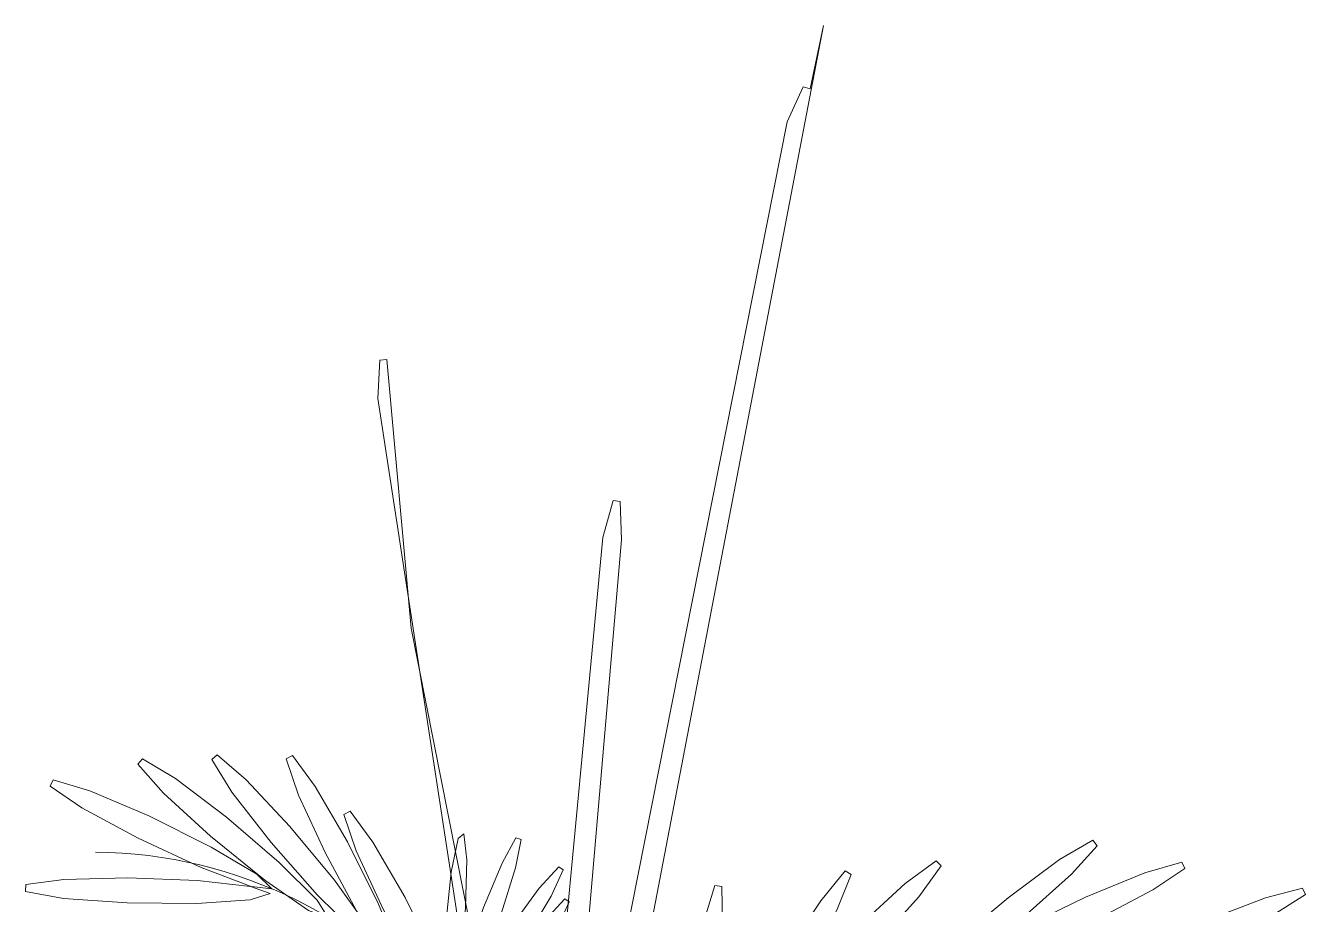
# Model space of a CAD drawing. Header units: inches. Extents: x 26.6 to 66.9, y -8.9 to 33.5.
# Drawn here: x 54.289 to 56.896, y 19.731 to 21.52 of the extents above; entities that cross this region are included whole.
import ezdxf

# ---------------------------------------------------------------- set-up
doc = ezdxf.new("R2010")
doc.units = ezdxf.units.IN
doc.header["$MEASUREMENT"] = 0
doc.layers.add('19', color=106, linetype='Continuous')
doc.layers.add('TREE E 1 75', color=9, linetype='Continuous', lineweight=5, transparency=0.6)

# ---------------------------------------------------------------- blocks, each defined once
blk = doc.blocks.new('A$C40756668')
at = {"layer": 'TREE E 1 75'}
for points in [[(1.7407, 7.9561, 0), (1.7385, 7.9987, 0), (1.7592, 8.1053, 0), (1.7962, 8.2421, 0), (2.251, 10.5388, 0), (2.2839, 10.6099, 0), (2.2977, 10.606, 0), (2.3249, 10.7345, 0), (1.8447, 8.2283, 0), (1.8038, 8.0926, 0), (1.765, 7.9911, 0), (1.7407, 7.9561, 0)], [(1.7334, 7.9872, 0), (1.7156, 8.0259, 0), (1.6953, 8.1326, 0), (1.6789, 8.2734, 0), (1.4174, 9.975, 0), (1.4216, 10.0532, 0), (1.4359, 10.0547, 0), (1.4853, 9.5074, 0), (1.7291, 8.2785, 0), (1.7414, 8.1373, 0), (1.743, 8.0287, 0), (1.7334, 7.9872, 0)], [(1.7316, 7.9879, 0), (1.7228, 8.0296, 0), (1.7265, 8.1381, 0), (1.7416, 8.279, 0), (1.8753, 9.692, 0), (1.8966, 9.7674, 0), (1.9108, 9.7657, 0), (1.9135, 9.6874, 0), (1.7916, 8.2729, 0), (1.7725, 8.1325, 0), (1.7501, 8.0262, 0), (1.7316, 7.9879, 0)], [(1.3158, 8.9174, 0), (1.276, 8.9326, 0), (1.1868, 8.9946, 0), (1.0766, 9.0838, 0), (0.9804, 9.1717, 0), (0.9286, 9.2305, 0), (0.9378, 9.2415, 0), (1.005, 9.2013, 0), (1.1089, 9.1225, 0), (1.2165, 9.0303, 0), (1.2936, 8.9538, 0), (1.3158, 8.9174, 0)], [(1.4076, 8.8665, 0), (1.3709, 8.8882, 0), (1.2935, 8.9644, 0), (1.1999, 9.0708, 0), (1.1199, 9.1737, 0), (1.0788, 9.2404, 0), (1.0897, 9.2497, 0), (1.1492, 9.1987, 0), (1.2383, 9.1036, 0), (1.3287, 8.9945, 0), (1.3918, 8.9061, 0), (1.4076, 8.8665, 0)], [(1.4667, 8.8032, 0), (1.4359, 8.8327, 0), (1.3776, 8.9243, 0), (1.3105, 9.0491, 0), (1.2557, 9.1674, 0), (1.2308, 9.2417, 0), (1.2435, 9.2483, 0), (1.2899, 9.1852, 0), (1.3553, 9.0724, 0), (1.4188, 8.9457, 0), (1.4603, 8.8454, 0), (1.4667, 8.8032, 0)], [(1.2014, 8.9766, 0), (1.1591, 8.9817, 0), (1.0575, 9.0201, 0), (0.929, 9.0798, 0), (0.8142, 9.1416, 0), (0.7497, 9.186, 0), (0.7559, 9.199, 0), (0.8309, 9.1763, 0), (0.9508, 9.1252, 0), (1.0776, 9.0619, 0), (1.1711, 9.0065, 0), (1.2014, 8.9766, 0)], [(1.5841, 8.6897, 0), (1.5533, 8.7192, 0), (1.4951, 8.8108, 0), (1.4279, 8.9356, 0), (1.3732, 9.0539, 0), (1.3482, 9.1282, 0), (1.361, 9.1348, 0), (1.4074, 9.0717, 0), (1.4727, 8.9589, 0), (1.5362, 8.8322, 0), (1.5777, 8.7319, 0), (1.5841, 8.6897, 0)], [(1.5508, 8.7998, 0), (1.5557, 8.9056, 0), (1.5669, 9.0104, 0), (1.5807, 9.0791, 0), (1.5925, 9.0887, 0), (1.5983, 9.036, 0), (1.5961, 8.9385, 0), (1.5868, 8.8291, 0), (1.5733, 8.7444, 0)], [(1.5763, 8.7279, 0), (1.5769, 8.7598, 0), (1.598, 8.8385, 0), (1.6328, 8.9389, 0), (1.6704, 9.0292, 0), (1.6987, 9.0806, 0), (1.7089, 9.077, 0), (1.6975, 9.0193, 0), (1.6684, 8.926, 0), (1.6307, 8.8266, 0), (1.5963, 8.7528, 0), (1.5763, 8.7279, 0)], [(2.4918, 8.756, 0), (2.5318, 8.7707, 0), (2.6217, 8.8317, 0), (2.7329, 8.9196, 0), (2.8301, 9.0064, 0), (2.8825, 9.0646, 0), (2.8735, 9.0757, 0), (2.8058, 9.0363, 0), (2.701, 8.9587, 0), (2.5924, 8.8677, 0), (2.5144, 8.7921, 0), (2.4918, 8.756, 0)], [(1.5836, 8.7073, 0), (1.5917, 8.7382, 0), (1.6307, 8.8097, 0), (1.6883, 8.899, 0), (1.746, 8.9779, 0), (1.7857, 9.0213, 0), (1.7947, 9.0153, 0), (1.7701, 8.9619, 0), (1.7198, 8.8781, 0), (1.6597, 8.7904, 0), (1.6089, 8.7267, 0), (1.5836, 8.7073, 0)], [(2.2098, 8.6751, 0), (2.2479, 8.6941, 0), (2.3307, 8.7644, 0), (2.4319, 8.8637, 0), (2.5192, 8.9604, 0), (2.5651, 9.0239, 0), (2.5549, 9.034, 0), (2.4918, 8.9875, 0), (2.396, 8.8992, 0), (2.2978, 8.797, 0), (2.2284, 8.7135, 0), (2.2098, 8.6751, 0)], [(2.6068, 8.8139, 0), (2.6492, 8.8185, 0), (2.7512, 8.8558, 0), (2.8805, 8.9139, 0), (2.9959, 8.9744, 0), (3.0609, 9.0181, 0), (3.0549, 9.0311, 0), (2.9796, 9.0093, 0), (2.8591, 8.9596, 0), (2.7316, 8.8978, 0), (2.6376, 8.8434, 0), (2.6068, 8.8139, 0)], [(1.1976, 8.967, 0), (1.1576, 8.9817, 0), (1.0497, 8.9935, 0), (0.908, 8.9988, 0), (0.7777, 8.9958, 0), (0.7001, 8.9855, 0), (0.6997, 8.9711, 0), (0.7768, 8.9573, 0), (0.9069, 8.9484, 0), (1.0486, 8.9472, 0), (1.157, 8.9541, 0), (1.1976, 8.967, 0)], [(2.1219, 8.581, 0), (2.1543, 8.6087, 0), (2.2175, 8.697, 0), (2.2914, 8.8179, 0), (2.3526, 8.933, 0), (2.3816, 9.0058, 0), (2.3693, 9.0131, 0), (2.3194, 8.9526, 0), (2.248, 8.8436, 0), (2.1776, 8.7206, 0), (2.1306, 8.6227, 0), (2.1219, 8.581, 0)], [(1.9257, 8.3315, 0), (1.9448, 8.3695, 0), (1.9689, 8.4754, 0), (2.1073, 8.7734, 0), (2.1192, 8.9032, 0), (2.1178, 8.9815, 0), (2.1036, 8.9835, 0), (2.081, 8.9085, 0), (2.0573, 8.7803, 0), (2.04, 8.6396, 0), (1.9175, 8.3733, 0), (1.9257, 8.3315, 0)], [(2.8478, 8.7723, 0), (2.8903, 8.7758, 0), (2.9932, 8.8106, 0), (3.1238, 8.8655, 0), (3.2407, 8.9231, 0), (3.3068, 8.9652, 0), (3.301, 8.9784, 0), (3.2253, 8.9584, 0), (3.1036, 8.9117, 0), (2.9746, 8.853, 0), (2.8792, 8.8011, 0), (2.8478, 8.7723, 0)], [(1.5958, 8.6423, 0), (1.6039, 8.6732, 0), (1.6429, 8.7447, 0), (1.7005, 8.834, 0), (1.7582, 8.9129, 0), (1.7979, 8.9563, 0), (1.8069, 8.9503, 0), (1.7823, 8.8969, 0), (1.732, 8.8131, 0), (1.6719, 8.7254, 0), (1.6211, 8.6617, 0), (1.5958, 8.6423, 0)]]:
    blk.add_polyline3d(points, dxfattribs=at)
blk.add_arc((0.834, 8.1124), 0.9393, 345.4113, 89.4907, dxfattribs=at)

msp = doc.modelspace()

# ---------------------------------------------------------------- block references
at = {"layer": '19'}
msp.add_blockref('A$C40756668', (53.5892, 10.7857), dxfattribs=at)

doc.saveas('drawing.dxf')
